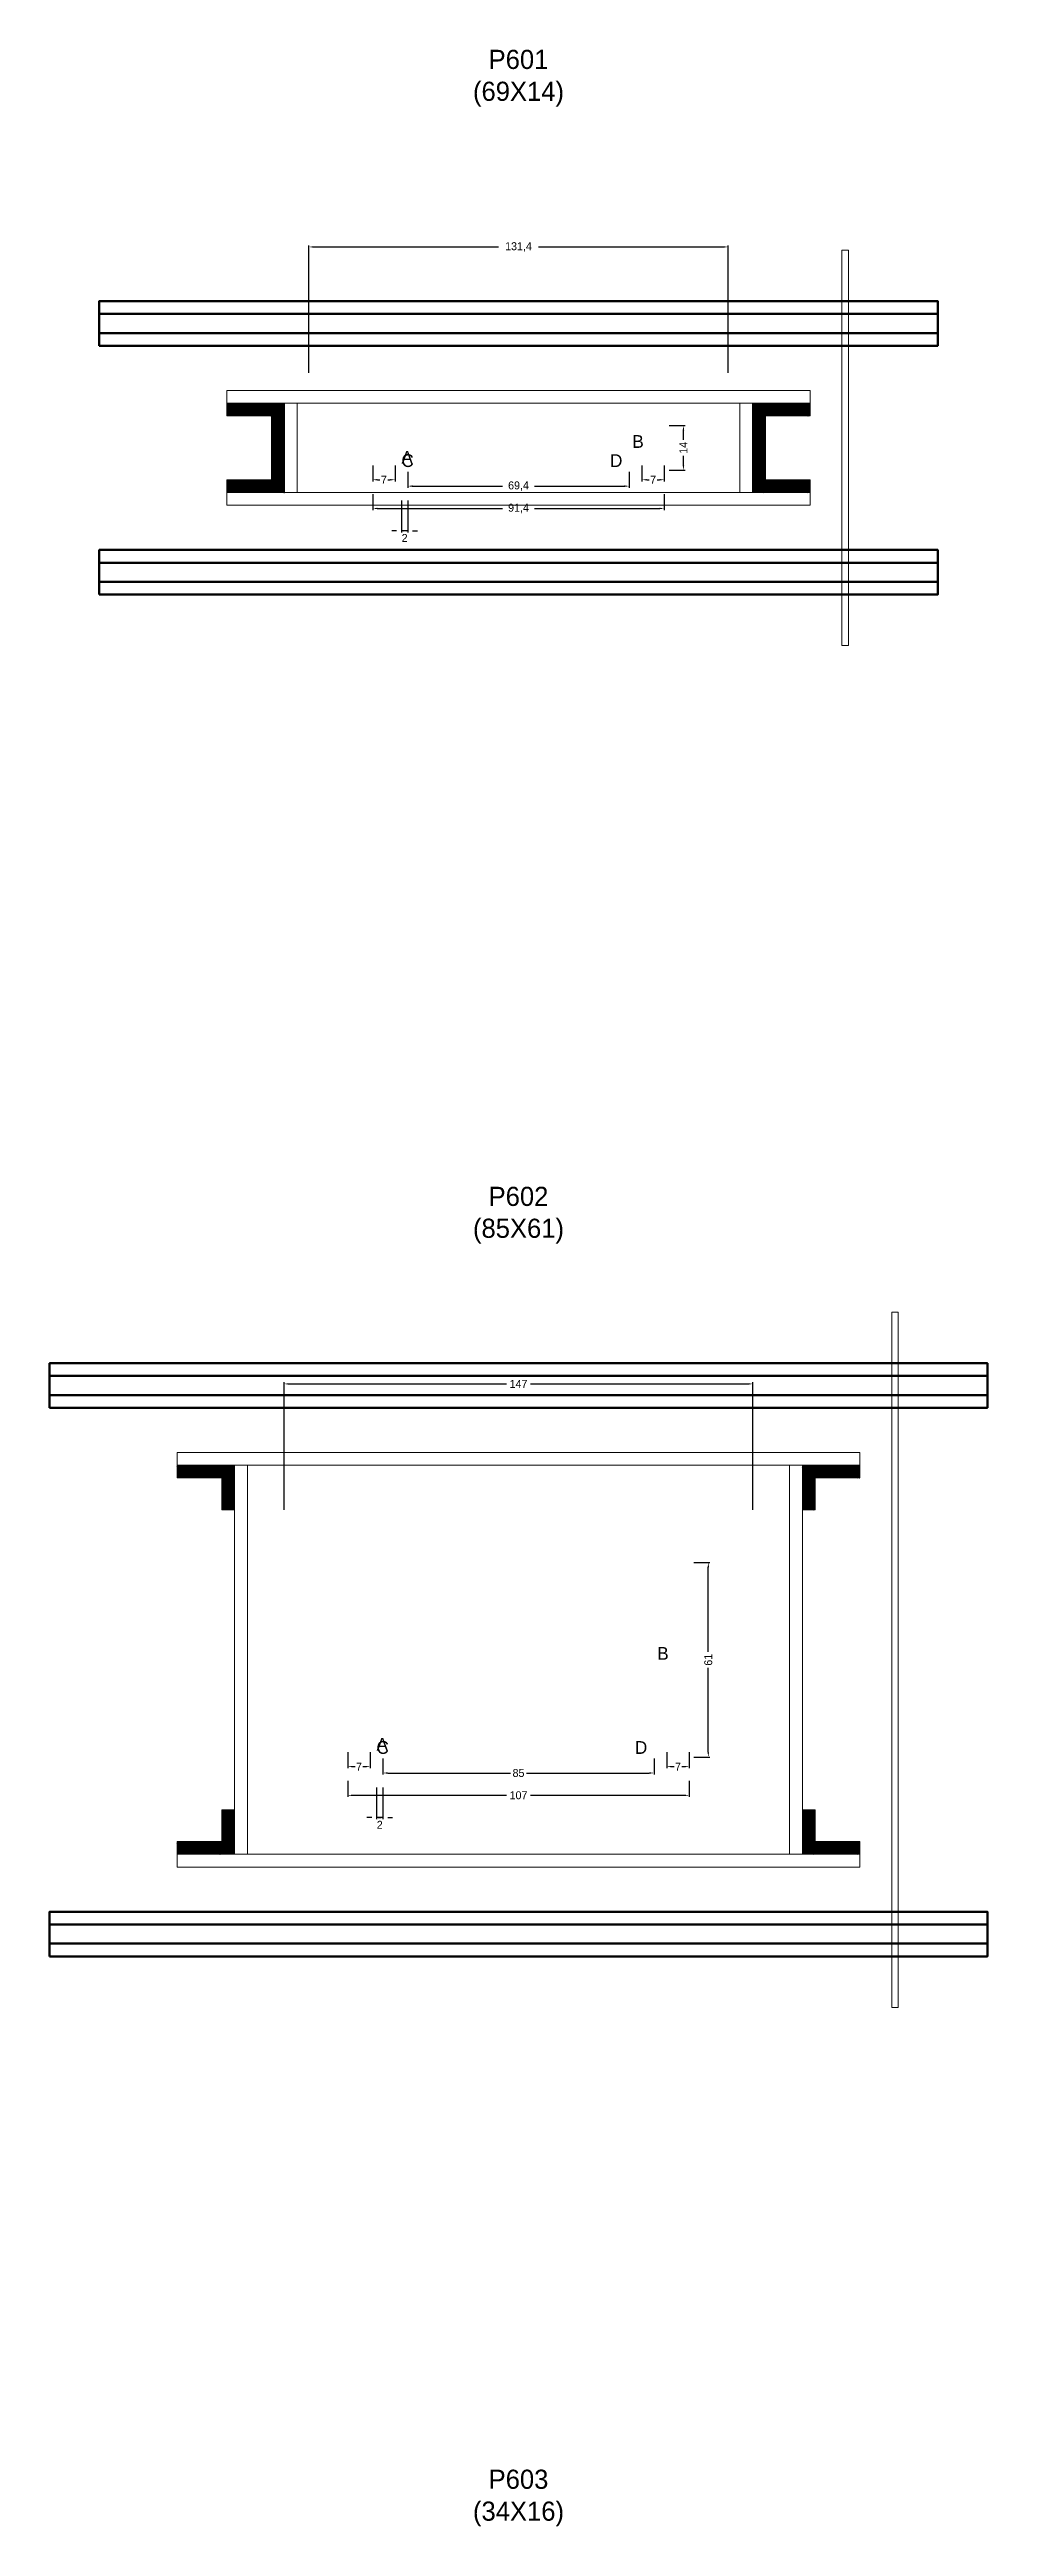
# Model space of a CAD drawing. Header units: centimetres. Extents: x -10500 to 4147, y -7606 to 295.
# Drawn here: x -147 to 147, y -6212 to -5435 of the extents above; entities that cross this region are included whole.
import ezdxf

# ---------------------------------------------------------------- set-up
doc = ezdxf.new("R2010")
doc.units = ezdxf.units.CM
for name, color, linetype in [('COTA', 241, 'Continuous'), ('GRAVATA', 224, 'Continuous'), ('Hachura', 251, 'Continuous'), ('NOMENCLATURA', 7, 'Continuous'), ('SARRAFO', 251, 'Continuous')]:
    doc.layers.add(name, color=color, linetype=linetype)
doc.dimstyles.new('cotax2', dxfattribs={"dimtxt": 2.5, "dimasz": 1.5, "dimexe": 0.5, "dimexo": 0.5, "dimgap": 0.5, "dimtad": 1, "dimcen": 2.5, "dimazin": 3, "dimtfac": 1, "dimtmove": 0, "dimatfit": 3})

# ---------------------------------------------------------------- blocks, each defined once
blk = doc.blocks.new('_CLOSEDFILLED')
at = {"color": 0, "linetype": 'BYBLOCK'}
blk.add_solid([(-1, 0.16), (0, 0), (-1, -0.16)], dxfattribs=at)
blk = doc.blocks.new('*D404')
for p, q in [((-45.7, -5574.5), (-45.7, -5579.5)), ((45.7, -5574.5), (45.7, -5579.5)), ((-44.2, -5579), (-5, -5579)), ((5, -5579), (44.2, -5579))]:
    blk.add_line(p, q)
at = {"layer": 'Defpoints'}
for p in [(-45.7, -5574), (45.7, -5574), (-45.7, -5579)]:
    blk.add_point(p, dxfattribs=at)
at = {"layer": 'COTA', "xscale": 1.5, "yscale": 1.5, "rotation": 180}
blk.add_blockref('_CLOSEDFILLED', (-45.7, -5579), dxfattribs=at)
at = {"layer": 'COTA', "xscale": 1.5, "yscale": 1.5}
blk.add_blockref('_CLOSEDFILLED', (45.7, -5579), dxfattribs=at)
at = {"layer": 'COTA', "insert": (0, -5579), "char_height": 2.5, "attachment_point": 5}
blk.add_mtext('91,4', dxfattribs=at)
blk = doc.blocks.new('*D405')
for p, q in [((-34.7, -5567.5), (-34.7, -5572.5)), ((34.7, -5567.5), (34.7, -5572.5)), ((-33.2, -5572), (-5, -5572)), ((5, -5572), (33.2, -5572))]:
    blk.add_line(p, q)
at = {"layer": 'Defpoints'}
for p in [(-34.7, -5567), (34.7, -5567), (-34.7, -5572)]:
    blk.add_point(p, dxfattribs=at)
at = {"layer": 'COTA', "xscale": 1.5, "yscale": 1.5, "rotation": 180}
blk.add_blockref('_CLOSEDFILLED', (-34.7, -5572), dxfattribs=at)
at = {"layer": 'COTA', "xscale": 1.5, "yscale": 1.5}
blk.add_blockref('_CLOSEDFILLED', (34.7, -5572), dxfattribs=at)
at = {"layer": 'COTA', "insert": (0, -5572), "char_height": 2.5, "attachment_point": 5}
blk.add_mtext('69,4', dxfattribs=at)
blk = doc.blocks.new('*D406')
for p, q in [((47.2, -5553), (52.2, -5553)), ((51.7, -5557.5), (51.7, -5554.5)), ((47.2, -5567), (52.2, -5567)), ((51.7, -5565.5), (51.7, -5562.5))]:
    blk.add_line(p, q)
at = {"layer": 'Defpoints'}
for p in [(46.7, -5553), (46.7, -5567), (51.7, -5567)]:
    blk.add_point(p, dxfattribs=at)
at = {"layer": 'COTA', "xscale": 1.5, "yscale": 1.5}
for p, rotation in [((51.7, -5553), 90), ((51.7, -5567), 270)]:
    blk.add_blockref('_CLOSEDFILLED', p, dxfattribs=dict(at, rotation=rotation))
at = {"layer": 'COTA', "insert": (51.7, -5560), "char_height": 2.5, "attachment_point": 5, "rotation": 90}
blk.add_mtext('14', dxfattribs=at)
blk = doc.blocks.new('*D407')
for p, q in [((-45.7, -5565.5), (-45.7, -5570.5)), ((-38.7, -5565.5), (-38.7, -5570.5)), ((-44.2, -5570), (-43.45, -5570)), ((-40.95, -5570), (-40.2, -5570))]:
    blk.add_line(p, q)
at = {"layer": 'Defpoints'}
for p in [(-45.7, -5565), (-38.7, -5565), (-45.7, -5570)]:
    blk.add_point(p, dxfattribs=at)
at = {"layer": 'COTA', "xscale": 1.5, "yscale": 1.5, "rotation": 180}
blk.add_blockref('_CLOSEDFILLED', (-45.7, -5570), dxfattribs=at)
at = {"layer": 'COTA', "xscale": 1.5, "yscale": 1.5}
blk.add_blockref('_CLOSEDFILLED', (-38.7, -5570), dxfattribs=at)
at = {"layer": 'COTA', "insert": (-42.2, -5570), "char_height": 2.5, "attachment_point": 5}
blk.add_mtext('7', dxfattribs=at)
blk = doc.blocks.new('*D408')
for p, q in [((38.7, -5565.5), (38.7, -5570.5)), ((45.7, -5565.5), (45.7, -5570.5)), ((40.2, -5570), (40.95, -5570)), ((43.45, -5570), (44.2, -5570))]:
    blk.add_line(p, q)
at = {"layer": 'Defpoints'}
for p in [(38.7, -5565), (45.7, -5565), (38.7, -5570)]:
    blk.add_point(p, dxfattribs=at)
at = {"layer": 'COTA', "xscale": 1.5, "yscale": 1.5, "rotation": 180}
blk.add_blockref('_CLOSEDFILLED', (38.7, -5570), dxfattribs=at)
at = {"layer": 'COTA', "xscale": 1.5, "yscale": 1.5}
blk.add_blockref('_CLOSEDFILLED', (45.7, -5570), dxfattribs=at)
at = {"layer": 'COTA', "insert": (42.2, -5570), "char_height": 2.5, "attachment_point": 5}
blk.add_mtext('7', dxfattribs=at)
blk = doc.blocks.new('*D409')
for p, q in [((-65.7, -5536.5), (-65.7, -5496.5)), ((-64.2, -5497), (-6.25, -5497)), ((6.25, -5497), (64.2, -5497)), ((65.7, -5536.5), (65.7, -5496.5))]:
    blk.add_line(p, q)
at = {"layer": 'Defpoints'}
for p in [(-65.7, -5497), (-65.7, -5537), (65.7, -5537)]:
    blk.add_point(p, dxfattribs=at)
at = {"layer": 'COTA', "xscale": 1.5, "yscale": 1.5, "rotation": 180}
blk.add_blockref('_CLOSEDFILLED', (-65.7, -5497), dxfattribs=at)
at = {"layer": 'COTA', "xscale": 1.5, "yscale": 1.5}
blk.add_blockref('_CLOSEDFILLED', (65.7, -5497), dxfattribs=at)
at = {"layer": 'COTA', "insert": (0, -5497), "char_height": 2.5, "attachment_point": 5}
blk.add_mtext('131,4', dxfattribs=at)
blk = doc.blocks.new('*D430')
for p, q in [((-53.5, -5978), (-53.5, -5983)), ((53.5, -5978), (53.5, -5983)), ((-52, -5982.5), (-3.75, -5982.5)), ((3.75, -5982.5), (52, -5982.5))]:
    blk.add_line(p, q)
at = {"layer": 'Defpoints'}
for p in [(-53.5, -5977.5), (53.5, -5977.5), (-53.5, -5982.5)]:
    blk.add_point(p, dxfattribs=at)
at = {"layer": 'COTA', "xscale": 1.5, "yscale": 1.5, "rotation": 180}
blk.add_blockref('_CLOSEDFILLED', (-53.5, -5982.5), dxfattribs=at)
at = {"layer": 'COTA', "xscale": 1.5, "yscale": 1.5}
blk.add_blockref('_CLOSEDFILLED', (53.5, -5982.5), dxfattribs=at)
at = {"layer": 'COTA', "insert": (0, -5982.5), "char_height": 2.5, "attachment_point": 5}
blk.add_mtext('107', dxfattribs=at)
blk = doc.blocks.new('*D431')
for p, q in [((-42.5, -5971), (-42.5, -5976)), ((42.5, -5971), (42.5, -5976)), ((-41, -5975.5), (-2.5, -5975.5)), ((2.5, -5975.5), (41, -5975.5))]:
    blk.add_line(p, q)
at = {"layer": 'Defpoints'}
for p in [(-42.5, -5970.5), (42.5, -5970.5), (-42.5, -5975.5)]:
    blk.add_point(p, dxfattribs=at)
at = {"layer": 'COTA', "xscale": 1.5, "yscale": 1.5, "rotation": 180}
blk.add_blockref('_CLOSEDFILLED', (-42.5, -5975.5), dxfattribs=at)
at = {"layer": 'COTA', "xscale": 1.5, "yscale": 1.5}
blk.add_blockref('_CLOSEDFILLED', (42.5, -5975.5), dxfattribs=at)
at = {"layer": 'COTA', "insert": (0, -5975.5), "char_height": 2.5, "attachment_point": 5}
blk.add_mtext('85', dxfattribs=at)
blk = doc.blocks.new('*D432')
for p, q in [((55, -5909.5), (60, -5909.5)), ((59.5, -5937.5), (59.5, -5911)), ((59.5, -5969), (59.5, -5942.5)), ((55, -5970.5), (60, -5970.5))]:
    blk.add_line(p, q)
at = {"layer": 'Defpoints'}
for p in [(54.5, -5909.5), (54.5, -5970.5), (59.5, -5970.5)]:
    blk.add_point(p, dxfattribs=at)
at = {"layer": 'COTA', "xscale": 1.5, "yscale": 1.5}
for p, rotation in [((59.5, -5909.5), 90), ((59.5, -5970.5), 270)]:
    blk.add_blockref('_CLOSEDFILLED', p, dxfattribs=dict(at, rotation=rotation))
at = {"layer": 'COTA', "insert": (59.5, -5940), "char_height": 2.5, "attachment_point": 5, "rotation": 90}
blk.add_mtext('61', dxfattribs=at)
blk = doc.blocks.new('*D433')
for p, q in [((-53.5, -5969), (-53.5, -5974)), ((-46.5, -5969), (-46.5, -5974)), ((-52, -5973.5), (-51.25, -5973.5)), ((-48.75, -5973.5), (-48, -5973.5))]:
    blk.add_line(p, q)
at = {"layer": 'Defpoints'}
for p in [(-53.5, -5968.5), (-46.5, -5968.5), (-53.5, -5973.5)]:
    blk.add_point(p, dxfattribs=at)
at = {"layer": 'COTA', "xscale": 1.5, "yscale": 1.5, "rotation": 180}
blk.add_blockref('_CLOSEDFILLED', (-53.5, -5973.5), dxfattribs=at)
at = {"layer": 'COTA', "xscale": 1.5, "yscale": 1.5}
blk.add_blockref('_CLOSEDFILLED', (-46.5, -5973.5), dxfattribs=at)
at = {"layer": 'COTA', "insert": (-50, -5973.5), "char_height": 2.5, "attachment_point": 5}
blk.add_mtext('7', dxfattribs=at)
blk = doc.blocks.new('*D434')
for p, q in [((46.5, -5969), (46.5, -5974)), ((53.5, -5969), (53.5, -5974)), ((48, -5973.5), (48.75, -5973.5)), ((51.25, -5973.5), (52, -5973.5))]:
    blk.add_line(p, q)
at = {"layer": 'Defpoints'}
for p in [(46.5, -5968.5), (53.5, -5968.5), (46.5, -5973.5)]:
    blk.add_point(p, dxfattribs=at)
at = {"layer": 'COTA', "xscale": 1.5, "yscale": 1.5, "rotation": 180}
blk.add_blockref('_CLOSEDFILLED', (46.5, -5973.5), dxfattribs=at)
at = {"layer": 'COTA', "xscale": 1.5, "yscale": 1.5}
blk.add_blockref('_CLOSEDFILLED', (53.5, -5973.5), dxfattribs=at)
at = {"layer": 'COTA', "insert": (50, -5973.5), "char_height": 2.5, "attachment_point": 5}
blk.add_mtext('7', dxfattribs=at)
blk = doc.blocks.new('*D435')
for p, q in [((-73.5, -5893), (-73.5, -5853)), ((-72, -5853.5), (-3.75, -5853.5)), ((3.75, -5853.5), (72, -5853.5)), ((73.5, -5893), (73.5, -5853))]:
    blk.add_line(p, q)
at = {"layer": 'Defpoints'}
for p in [(-73.5, -5853.5), (-73.5, -5893.5), (73.5, -5893.5)]:
    blk.add_point(p, dxfattribs=at)
at = {"layer": 'COTA', "xscale": 1.5, "yscale": 1.5, "rotation": 180}
blk.add_blockref('_CLOSEDFILLED', (-73.5, -5853.5), dxfattribs=at)
at = {"layer": 'COTA', "xscale": 1.5, "yscale": 1.5}
blk.add_blockref('_CLOSEDFILLED', (73.5, -5853.5), dxfattribs=at)
at = {"layer": 'COTA', "insert": (0, -5853.5), "char_height": 2.5, "attachment_point": 5}
blk.add_mtext('147', dxfattribs=at)

msp = doc.modelspace()

# ---------------------------------------------------------------- hatches: boundary and pattern name
at = {"layer": 'SARRAFO'}
h = msp.add_hatch(dxfattribs=at)
h.set_pattern_fill('SOLID', scale=2)
h.paths.add_polyline_path([(-91.4, -5550), (-77.4, -5550), (-77.4, -5546), (-91.4, -5546)])
h = msp.add_hatch(dxfattribs=at)
h.set_pattern_fill('SOLID', scale=2)
h.paths.add_polyline_path([(-77.4, -5560), (-73.4, -5560), (-73.4, -5546), (-77.4, -5546)])
h = msp.add_hatch(dxfattribs=at)
h.set_pattern_fill('SOLID', scale=2)
h.paths.add_polyline_path([(73.4, -5560), (77.4, -5560), (77.4, -5546), (73.4, -5546)])
h = msp.add_hatch(dxfattribs=at)
h.set_pattern_fill('SOLID', scale=2)
h.paths.add_polyline_path([(77.4, -5550), (91.4, -5550), (91.4, -5546), (77.4, -5546)])
h = msp.add_hatch(dxfattribs=at)
h.set_pattern_fill('SOLID', scale=2)
h.paths.add_polyline_path([(-77.4, -5574), (-73.4, -5574), (-73.4, -5560), (-77.4, -5560)])
h = msp.add_hatch(dxfattribs=at)
h.set_pattern_fill('SOLID', scale=2)
h.paths.add_polyline_path([(73.4, -5574), (77.4, -5574), (77.4, -5560), (73.4, -5560)])
h = msp.add_hatch(dxfattribs=at)
h.set_pattern_fill('SOLID', scale=2)
h.paths.add_polyline_path([(-91.4, -5574), (-77.4, -5574), (-77.4, -5570), (-91.4, -5570)])
h = msp.add_hatch(dxfattribs=at)
h.set_pattern_fill('SOLID', scale=2)
h.paths.add_polyline_path([(77.4, -5574), (91.4, -5574), (91.4, -5570), (77.4, -5570)])
h = msp.add_hatch(dxfattribs=at)
h.set_pattern_fill('SOLID', scale=2)
h.paths.add_polyline_path([(-107, -5883), (-93, -5883), (-93, -5879), (-107, -5879)])
h = msp.add_hatch(dxfattribs=at)
h.set_pattern_fill('SOLID', scale=2)
h.paths.add_polyline_path([(-93, -5893), (-89, -5893), (-89, -5879), (-93, -5879)])
h = msp.add_hatch(dxfattribs=at)
h.set_pattern_fill('SOLID', scale=2)
h.paths.add_polyline_path([(89, -5893), (93, -5893), (93, -5879), (89, -5879)])
h = msp.add_hatch(dxfattribs=at)
h.set_pattern_fill('SOLID', scale=2)
h.paths.add_polyline_path([(93, -5883), (107, -5883), (107, -5879), (93, -5879)])
h = msp.add_hatch(dxfattribs=at)
h.set_pattern_fill('SOLID', scale=2)
h.paths.add_polyline_path([(-93, -6001), (-89, -6001), (-89, -5987), (-93, -5987)])
h = msp.add_hatch(dxfattribs=at)
h.set_pattern_fill('SOLID', scale=2)
h.paths.add_polyline_path([(89, -6001), (93, -6001), (93, -5987), (89, -5987)])
h = msp.add_hatch(dxfattribs=at)
h.set_pattern_fill('SOLID', scale=2)
h.paths.add_polyline_path([(-107, -6001), (-93, -6001), (-93, -5997), (-107, -5997)])
h = msp.add_hatch(dxfattribs=at)
h.set_pattern_fill('SOLID', scale=2)
h.paths.add_polyline_path([(93, -6001), (107, -6001), (107, -5997), (93, -5997)])

# ---------------------------------------------------------------- linework, layer by layer
at = {"layer": 'GRAVATA', "lineweight": 50}
for points in [[(-131.4, -5528), (131.4, -5528), (131.4, -5514), (-131.4, -5514)], [(-131.4, -5524), (131.4, -5524), (131.4, -5518), (-131.4, -5518)], [(-131.4, -5606), (131.4, -5606), (131.4, -5592), (-131.4, -5592)], [(-131.4, -5602), (131.4, -5602), (131.4, -5596), (-131.4, -5596)], [(-147, -5861), (147, -5861), (147, -5847), (-147, -5847)], [(-147, -5857), (147, -5857), (147, -5851), (-147, -5851)], [(-147, -6033), (147, -6033), (147, -6019), (-147, -6019)], [(-147, -6029), (147, -6029), (147, -6023), (-147, -6023)]]:
    msp.add_lwpolyline(points, close=True, dxfattribs=at)
at = {"layer": 'Hachura', "lineweight": 13}
for points in [[(101.4, -5622), (103.4, -5622), (103.4, -5498), (101.4, -5498)], [(117, -6049), (119, -6049), (119, -5831), (117, -5831)]]:
    msp.add_lwpolyline(points, close=True, dxfattribs=at)
at = {"layer": 'Hachura', "lineweight": 18}
for points in [[(-91.4, -5546), (91.4, -5546), (91.4, -5542), (-91.4, -5542)], [(-73.4, -5574), (-69.4, -5574), (-69.4, -5546), (-73.4, -5546)], [(69.4, -5574), (73.4, -5574), (73.4, -5546), (69.4, -5546)], [(-91.4, -5578), (91.4, -5578), (91.4, -5574), (-91.4, -5574)], [(-107, -5879), (107, -5879), (107, -5875), (-107, -5875)], [(-89, -6001), (-85, -6001), (-85, -5879), (-89, -5879)], [(85, -6001), (89, -6001), (89, -5879), (85, -5879)], [(-107, -6005), (107, -6005), (107, -6001), (-107, -6001)]]:
    msp.add_lwpolyline(points, close=True, dxfattribs=at)
at = {"layer": 'SARRAFO', "lineweight": 13}
for points in [[(-91.4, -5550), (-77.4, -5550), (-77.4, -5546), (-91.4, -5546)], [(-77.4, -5560), (-73.4, -5560), (-73.4, -5546), (-77.4, -5546)], [(73.4, -5560), (77.4, -5560), (77.4, -5546), (73.4, -5546)], [(77.4, -5550), (91.4, -5550), (91.4, -5546), (77.4, -5546)], [(-77.4, -5574), (-73.4, -5574), (-73.4, -5560), (-77.4, -5560)], [(73.4, -5574), (77.4, -5574), (77.4, -5560), (73.4, -5560)], [(-91.4, -5574), (-77.4, -5574), (-77.4, -5570), (-91.4, -5570)], [(77.4, -5574), (91.4, -5574), (91.4, -5570), (77.4, -5570)], [(-107, -5883), (-93, -5883), (-93, -5879), (-107, -5879)], [(-93, -5893), (-89, -5893), (-89, -5879), (-93, -5879)], [(89, -5893), (93, -5893), (93, -5879), (89, -5879)], [(93, -5883), (107, -5883), (107, -5879), (93, -5879)], [(-93, -6001), (-89, -6001), (-89, -5987), (-93, -5987)], [(89, -6001), (93, -6001), (93, -5987), (89, -5987)], [(-107, -6001), (-93, -6001), (-93, -5997), (-107, -5997)], [(93, -6001), (107, -6001), (107, -5997), (93, -5997)]]:
    msp.add_lwpolyline(points, close=True, dxfattribs=at)

# ---------------------------------------------------------------- texts
at = {"layer": 'NOMENCLATURA'}
for s, p in [('B', (35.7, -5560)), ('A', (-36.7, -5565)), ('C', (-36.7, -5566)), ('D', (28.7, -5566)), ('B', (43.5, -5940)), ('A', (-44.5, -5968.5)), ('C', (-44.5, -5969.5)), ('D', (36.5, -5969.5))]:
    msp.add_text(s, height=4, dxfattribs=at).set_placement(p)
at = {"layer": 'NOMENCLATURA', "char_height": 6, "attachment_point": 8}
for s, insert in [('P601\\P(69X14)', (0, -5453)), ('P602\\P(85X61)', (0, -5809.5)), ('P603\\P(34X16)', (0, -6211.75))]:
    msp.add_mtext(s, dxfattribs=dict(at, insert=insert))

# ---------------------------------------------------------------- dimensions: what is measured, and where the dimension line sits
at = {"layer": 'COTA'}
for base, p1, p2, picture, middle in [((-65.7, -5497), (-65.7, -5537), (65.7, -5537), '*D409', (0, -5497)), ((-45.7, -5570), (-45.7, -5565), (-38.7, -5565), '*D407', (-42.2, -5570)), ((-34.7, -5572), (-34.7, -5567), (34.7, -5567), '*D405', (0, -5572)), ((38.7, -5570), (38.7, -5565), (45.7, -5565), '*D408', (42.2, -5570)), ((-45.7, -5579), (-45.7, -5574), (45.7, -5574), '*D404', (0, -5579)), ((-73.5, -5853.5), (-73.5, -5893.5), (73.5, -5893.5), '*D435', (0, -5853.5)), ((-53.5, -5973.5), (-53.5, -5968.5), (-46.5, -5968.5), '*D433', (-50, -5973.5)), ((-42.5, -5975.5), (-42.5, -5970.5), (42.5, -5970.5), '*D431', (0, -5975.5)), ((46.5, -5973.5), (46.5, -5968.5), (53.5, -5968.5), '*D434', (50, -5973.5)), ((-53.5, -5982.5), (-53.5, -5977.5), (53.5, -5977.5), '*D430', (0, -5982.5))]:
    dim = msp.add_linear_dim(base=base, p1=p1, p2=p2, dimstyle='cotax2', dxfattribs=at)
    dim.commit()
    dim.dimension.update_dxf_attribs({"geometry": picture, "text_midpoint": middle})
for base, p1, p2, picture, middle in [((51.7, -5567), (46.7, -5567), (46.7, -5553), '*D406', (51.7, -5560)), ((59.5, -5970.5), (54.5, -5970.5), (54.5, -5909.5), '*D432', (59.5, -5940))]:
    dim = msp.add_linear_dim(base=base, p1=p1, p2=p2, angle=90, dimstyle='cotax2', dxfattribs=at)
    dim.commit()
    dim.dimension.update_dxf_attribs({"geometry": picture, "text_midpoint": middle})
for base, p1, p2 in [((-34.7, -5586), (-34.7, -5576), (-36.7, -5576)), ((-42.5, -5989.5), (-42.5, -5979.5), (-44.5, -5979.5))]:
    msp.add_linear_dim(base=base, p1=p1, p2=p2, dimstyle='cotax2', dxfattribs=at).render()

doc.saveas('drawing.dxf')
